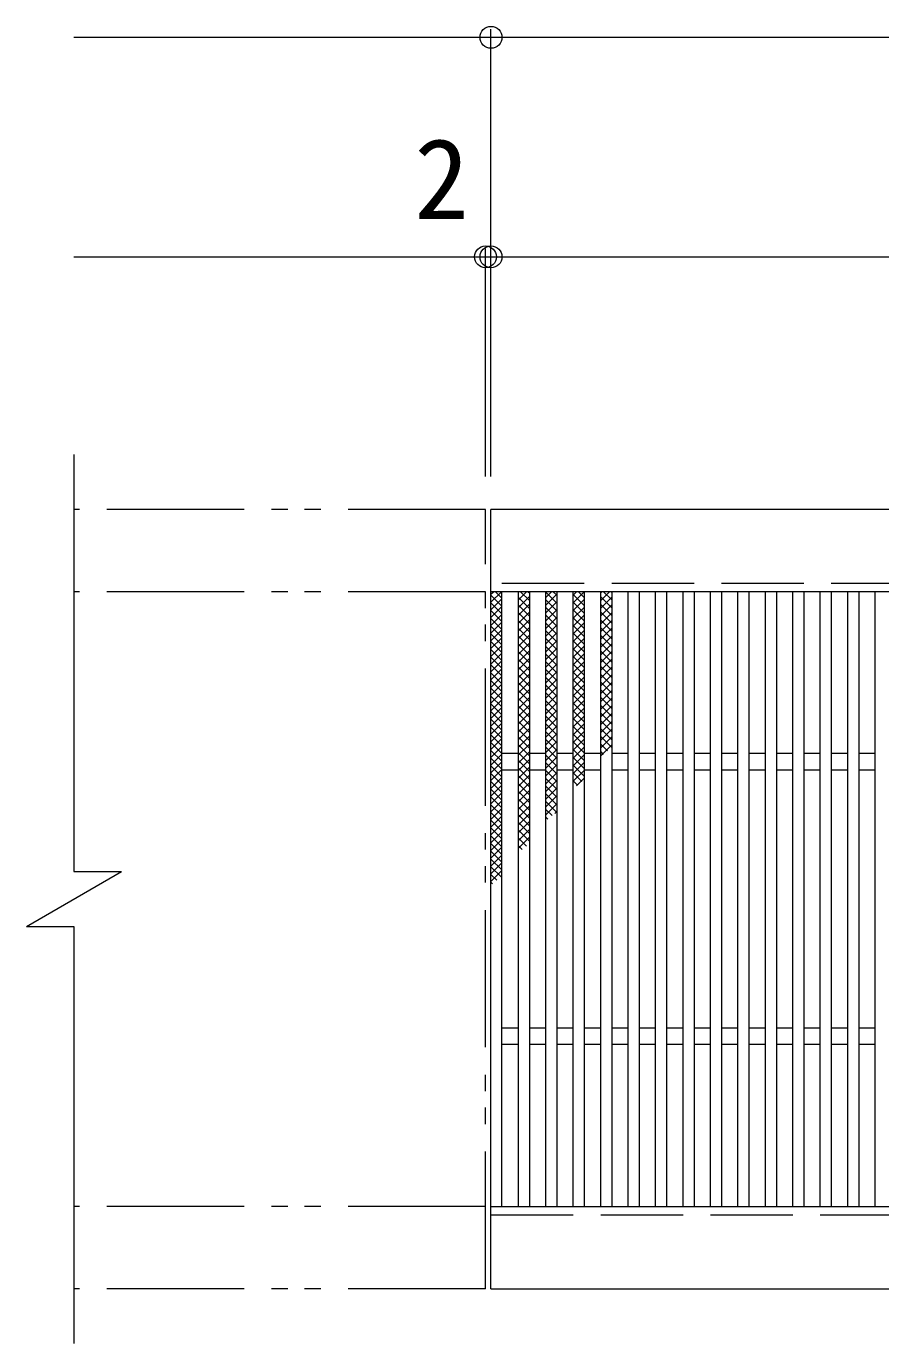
# Model space of a CAD drawing. Units: millimetres at full size, sheet at 1:10; details may follow other scales. Extents: x -1607 to 1854, y -1375 to 1187.
# Drawn here: x -1607.3 to -1296, y 676.7 to 1156.7 of the extents above; entities that cross this region are included whole.
import ezdxf
from ezdxf.enums import TextEntityAlignment as Align

# ---------------------------------------------------------------- set-up
doc = ezdxf.new("R2010")
doc.units = ezdxf.units.MM
doc.header["$LTSCALE"] = 10
doc.header["$PDMODE"] = 32
doc.header["$PDSIZE"] = 8
doc.linetypes.add('DASHED3', pattern=[4, 3, -1])
doc.linetypes.add('DOUBLE_CHAIN1', pattern=[8.8, 5, -1, 0.6, -0.6, 0.6, -1])
for name, color, linetype, lineweight in [('C-1', 2, 'Continuous', 9), ('C-2', 3, 'Continuous', 9), ('C-4', 7, 'Continuous', 9), ('C-9', 6, 'Continuous', 5)]:
    doc.layers.add(name, color=color, linetype=linetype, lineweight=lineweight)
doc.styles.add('ＭＳ ゴシック', font='')
doc.styles.get('ＭＳ ゴシック').set_extended_font_data('MS Gothic')

msp = doc.modelspace()

# ---------------------------------------------------------------- linework, layer by layer
at = {"layer": 'C-1', "linetype": 'DOUBLE_CHAIN1'}
for p, q in [((-1440.02, 980.69), (-1590.02, 980.69)), ((-1440.02, 696.69), (-1440.02, 980.69)), ((-1440.02, 950.69), (-1590.02, 950.69)), ((-1440.02, 726.69), (-1590.02, 726.69)), ((-1440.02, 696.69), (-1590.02, 696.69))]:
    msp.add_line(p, q, dxfattribs=at)
at = {"layer": 'C-1'}
for p, q in [((-444.02, 980.69), (-1438.02, 980.69)), ((-1438.02, 950.69), (-1438.02, 980.69)), ((-1607.34, 828.69), (-1572.7, 848.69)), ((-1607.34, 828.69), (-1590.02, 828.69)), ((-1590.02, 828.69), (-1590.02, 676.69)), ((-1438.02, 726.69), (-444.02, 726.69)), ((-1438.02, 696.69), (-1438.02, 726.69)), ((-1438.02, 696.69), (-444.02, 696.69))]:
    msp.add_line(p, q, dxfattribs=at)
at = {"layer": 'C-1', "linetype": 'DASHED3'}
for p, q in [((-444.02, 953.69), (-1438.02, 953.69)), ((-1438.02, 723.69), (-444.02, 723.69))]:
    msp.add_line(p, q, dxfattribs=at)
at = {"layer": 'C-1'}
for points in [[(-1590.02, 1000.69), (-1590.02, 848.69), (-1572.7, 848.69)], [(-444.02, 980.69), (-444.02, 950.69), (-1438.02, 950.69)]]:
    msp.add_lwpolyline(points, dxfattribs=at)
at = {"layer": 'C-2'}
for p, q in [((-1438.02, 726.69), (-1438.02, 950.69)), ((-1434.02, 726.69), (-1434.02, 950.69)), ((-1428.02, 726.69), (-1428.02, 950.69)), ((-1424.02, 950.69), (-1424.02, 726.69)), ((-1418.02, 726.69), (-1418.02, 950.69)), ((-1414.02, 950.69), (-1414.02, 726.69)), ((-1408.02, 726.69), (-1408.02, 950.69)), ((-1404.02, 950.69), (-1404.02, 726.69)), ((-1398.02, 726.69), (-1398.02, 950.69)), ((-1394.02, 950.69), (-1394.02, 726.69)), ((-1388.02, 726.69), (-1388.02, 950.69)), ((-1384.02, 950.69), (-1384.02, 726.69)), ((-1378.02, 726.69), (-1378.02, 950.69)), ((-1374.02, 950.69), (-1374.02, 726.69)), ((-1368.02, 726.69), (-1368.02, 950.69)), ((-1364.02, 950.69), (-1364.02, 726.69)), ((-1358.02, 726.69), (-1358.02, 950.69)), ((-1354.02, 950.69), (-1354.02, 726.69)), ((-1348.02, 726.69), (-1348.02, 950.69)), ((-1344.02, 950.69), (-1344.02, 726.69)), ((-1338.02, 726.69), (-1338.02, 950.69)), ((-1334.02, 950.69), (-1334.02, 726.69)), ((-1328.02, 726.69), (-1328.02, 950.69)), ((-1324.02, 950.69), (-1324.02, 726.69)), ((-1318.02, 726.69), (-1318.02, 950.69)), ((-1314.02, 950.69), (-1314.02, 726.69)), ((-1308.02, 726.69), (-1308.02, 950.69)), ((-1304.02, 950.69), (-1304.02, 726.69)), ((-1298.02, 726.69), (-1298.02, 950.69)), ((-1428.02, 891.69), (-1434.02, 891.69)), ((-1418.02, 891.69), (-1424.02, 891.69)), ((-1408.02, 891.69), (-1414.02, 891.69)), ((-1398.02, 891.69), (-1404.02, 891.69)), ((-1388.02, 891.69), (-1394.02, 891.69)), ((-1378.02, 891.69), (-1384.02, 891.69)), ((-1368.02, 891.69), (-1374.02, 891.69)), ((-1358.02, 891.69), (-1364.02, 891.69)), ((-1348.02, 891.69), (-1354.02, 891.69)), ((-1338.02, 891.69), (-1344.02, 891.69)), ((-1328.02, 891.69), (-1334.02, 891.69)), ((-1318.02, 891.69), (-1324.02, 891.69)), ((-1308.02, 891.69), (-1314.02, 891.69)), ((-1298.02, 891.69), (-1304.02, 891.69)), ((-1428.02, 885.69), (-1434.02, 885.69)), ((-1418.02, 885.69), (-1424.02, 885.69)), ((-1408.02, 885.69), (-1414.02, 885.69)), ((-1398.02, 885.69), (-1404.02, 885.69)), ((-1388.02, 885.69), (-1394.02, 885.69)), ((-1378.02, 885.69), (-1384.02, 885.69)), ((-1368.02, 885.69), (-1374.02, 885.69)), ((-1358.02, 885.69), (-1364.02, 885.69)), ((-1348.02, 885.69), (-1354.02, 885.69)), ((-1338.02, 885.69), (-1344.02, 885.69)), ((-1328.02, 885.69), (-1334.02, 885.69)), ((-1318.02, 885.69), (-1324.02, 885.69)), ((-1308.02, 885.69), (-1314.02, 885.69)), ((-1298.02, 885.69), (-1304.02, 885.69)), ((-1428.02, 791.69), (-1434.02, 791.69)), ((-1418.02, 791.69), (-1424.02, 791.69)), ((-1408.02, 791.69), (-1414.02, 791.69)), ((-1398.02, 791.69), (-1404.02, 791.69)), ((-1388.02, 791.69), (-1394.02, 791.69)), ((-1378.02, 791.69), (-1384.02, 791.69)), ((-1368.02, 791.69), (-1374.02, 791.69)), ((-1358.02, 791.69), (-1364.02, 791.69)), ((-1348.02, 791.69), (-1354.02, 791.69)), ((-1338.02, 791.69), (-1344.02, 791.69)), ((-1328.02, 791.69), (-1334.02, 791.69)), ((-1318.02, 791.69), (-1324.02, 791.69)), ((-1308.02, 791.69), (-1314.02, 791.69)), ((-1298.02, 791.69), (-1304.02, 791.69)), ((-1428.02, 785.69), (-1434.02, 785.69)), ((-1418.02, 785.69), (-1424.02, 785.69)), ((-1408.02, 785.69), (-1414.02, 785.69)), ((-1398.02, 785.69), (-1404.02, 785.69)), ((-1388.02, 785.69), (-1394.02, 785.69)), ((-1378.02, 785.69), (-1384.02, 785.69)), ((-1368.02, 785.69), (-1374.02, 785.69)), ((-1358.02, 785.69), (-1364.02, 785.69)), ((-1348.02, 785.69), (-1354.02, 785.69)), ((-1338.02, 785.69), (-1344.02, 785.69)), ((-1328.02, 785.69), (-1334.02, 785.69)), ((-1318.02, 785.69), (-1324.02, 785.69)), ((-1308.02, 785.69), (-1314.02, 785.69)), ((-1298.02, 785.69), (-1304.02, 785.69))]:
    msp.add_line(p, q, dxfattribs=at)
at = {"layer": 'C-4'}
for p, q in [((-1590.02, 1152.69), (-292.02, 1152.69)), ((-1438.02, 992.69), (-1438.02, 1155.69)), ((-1440.02, 992.69), (-1440.02, 1075.69)), ((-1590.02, 1072.69), (-292.02, 1072.69))]:
    msp.add_line(p, q, dxfattribs=at)
for p in [(-1438.02, 1152.69), (-1440.02, 1072.69), (-1438.02, 1072.69)]:
    msp.add_point(p, dxfattribs=at)
at = {"layer": 'C-9'}
for p, q in [((-1438.02, 946.9), (-1434.23, 950.69)), ((-1438.02, 949.73), (-1437.06, 950.69)), ((-1436.43, 950.69), (-1434.02, 948.28)), ((-1428.02, 947.76), (-1425.09, 950.69)), ((-1428.02, 950.59), (-1427.91, 950.69)), ((-1427.29, 950.69), (-1424.02, 947.42)), ((-1424.46, 950.69), (-1424.02, 950.25)), ((-1418.02, 948.61), (-1415.94, 950.69)), ((-1418.02, 950.56), (-1414.02, 946.56)), ((-1415.32, 950.69), (-1414.02, 949.39)), ((-1408.02, 949.47), (-1406.8, 950.69)), ((-1408.02, 946.64), (-1404.02, 950.64)), ((-1406.17, 950.69), (-1404.02, 948.53)), ((-1398.02, 947.5), (-1394.83, 950.69)), ((-1398.02, 950.33), (-1397.66, 950.69)), ((-1397.03, 950.69), (-1394.02, 947.68)), ((-1394.2, 950.69), (-1394.02, 950.5)), ((-1438.02, 949.45), (-1434.02, 945.45)), ((-1438.02, 944.07), (-1434.02, 948.07)), ((-1438.02, 946.62), (-1434.02, 942.62)), ((-1428.02, 944.93), (-1424.02, 948.93)), ((-1428.02, 948.59), (-1424.02, 944.59)), ((-1428.02, 942.1), (-1424.02, 946.1)), ((-1428.02, 945.76), (-1424.02, 941.76)), ((-1418.02, 945.79), (-1414.02, 949.79)), ((-1418.02, 947.73), (-1414.02, 943.73)), ((-1418.02, 942.96), (-1414.02, 946.96)), ((-1408.02, 949.71), (-1404.02, 945.71)), ((-1408.02, 943.82), (-1404.02, 947.82)), ((-1408.02, 946.88), (-1404.02, 942.88)), ((-1398.02, 948.85), (-1394.02, 944.85)), ((-1398.02, 944.67), (-1394.02, 948.67)), ((-1398.02, 946.02), (-1394.02, 942.02)), ((-1398.02, 941.85), (-1394.02, 945.85)), ((-1438.02, 941.24), (-1434.02, 945.24)), ((-1438.02, 943.79), (-1434.02, 939.79)), ((-1438.02, 938.41), (-1434.02, 942.41)), ((-1438.02, 940.97), (-1434.02, 936.96)), ((-1428.02, 939.27), (-1424.02, 943.27)), ((-1428.02, 942.94), (-1424.02, 938.94)), ((-1418.02, 944.91), (-1414.02, 940.91)), ((-1418.02, 940.13), (-1414.02, 944.13)), ((-1418.02, 942.08), (-1414.02, 938.08)), ((-1418.02, 937.3), (-1414.02, 941.3)), ((-1408.02, 940.99), (-1404.02, 944.99)), ((-1408.02, 944.05), (-1404.02, 940.05)), ((-1408.02, 938.16), (-1404.02, 942.16)), ((-1408.02, 941.22), (-1404.02, 937.22)), ((-1398.02, 943.19), (-1394.02, 939.19)), ((-1398.02, 939.02), (-1394.02, 943.02)), ((-1438.02, 935.58), (-1434.02, 939.59)), ((-1438.02, 938.14), (-1434.02, 934.14)), ((-1438.02, 932.76), (-1434.02, 936.76)), ((-1428.02, 936.44), (-1424.02, 940.44)), ((-1428.02, 940.11), (-1424.02, 936.11)), ((-1428.02, 933.61), (-1424.02, 937.61)), ((-1428.02, 937.28), (-1424.02, 933.28)), ((-1418.02, 939.25), (-1414.02, 935.25)), ((-1418.02, 934.47), (-1414.02, 938.47)), ((-1418.02, 936.42), (-1414.02, 932.42)), ((-1408.02, 935.33), (-1404.02, 939.33)), ((-1408.02, 938.39), (-1404.02, 934.39)), ((-1408.02, 932.5), (-1404.02, 936.5)), ((-1398.02, 940.36), (-1394.02, 936.36)), ((-1398.02, 936.19), (-1394.02, 940.19)), ((-1398.02, 937.53), (-1394.02, 933.53)), ((-1398.02, 933.36), (-1394.02, 937.36)), ((-1438.02, 935.31), (-1434.02, 931.31)), ((-1438.02, 929.93), (-1434.02, 933.93)), ((-1438.02, 932.48), (-1434.02, 928.48)), ((-1428.02, 930.79), (-1424.02, 934.79)), ((-1428.02, 934.45), (-1424.02, 930.45)), ((-1428.02, 927.96), (-1424.02, 931.96)), ((-1428.02, 931.62), (-1424.02, 927.62)), ((-1418.02, 931.64), (-1414.02, 935.64)), ((-1418.02, 933.59), (-1414.02, 929.59)), ((-1418.02, 928.82), (-1414.02, 932.82)), ((-1408.02, 935.56), (-1404.02, 931.56)), ((-1408.02, 929.67), (-1404.02, 933.67)), ((-1408.02, 932.73), (-1404.02, 928.73)), ((-1398.02, 934.71), (-1394.02, 930.71)), ((-1398.02, 930.53), (-1394.02, 934.53)), ((-1398.02, 931.88), (-1394.02, 927.88)), ((-1398.02, 927.7), (-1394.02, 931.7)), ((-1438.02, 927.1), (-1434.02, 931.1)), ((-1438.02, 929.65), (-1434.02, 925.65)), ((-1438.02, 924.27), (-1434.02, 928.27)), ((-1438.02, 926.82), (-1434.02, 922.82)), ((-1428.02, 925.13), (-1424.02, 929.13)), ((-1428.02, 928.79), (-1424.02, 924.79)), ((-1418.02, 930.76), (-1414.02, 926.76)), ((-1418.02, 925.99), (-1414.02, 929.99)), ((-1418.02, 927.94), (-1414.02, 923.94)), ((-1418.02, 923.16), (-1414.02, 927.16)), ((-1408.02, 926.85), (-1404.02, 930.85)), ((-1408.02, 929.91), (-1404.02, 925.91)), ((-1408.02, 924.02), (-1404.02, 928.02)), ((-1408.02, 927.08), (-1404.02, 923.08)), ((-1398.02, 929.05), (-1394.02, 925.05)), ((-1398.02, 924.87), (-1394.02, 928.87)), ((-1438.02, 921.44), (-1434.02, 925.44)), ((-1438.02, 923.99), (-1434.02, 919.99)), ((-1438.02, 918.61), (-1434.02, 922.61)), ((-1428.02, 922.3), (-1424.02, 926.3)), ((-1428.02, 925.96), (-1424.02, 921.97)), ((-1428.02, 919.47), (-1424.02, 923.47)), ((-1428.02, 923.14), (-1424.02, 919.14)), ((-1418.02, 925.11), (-1414.02, 921.11)), ((-1418.02, 920.33), (-1414.02, 924.33)), ((-1418.02, 922.28), (-1414.02, 918.28)), ((-1408.02, 921.19), (-1404.02, 925.19)), ((-1408.02, 924.25), (-1404.02, 920.25)), ((-1408.02, 918.36), (-1404.02, 922.36)), ((-1398.02, 926.22), (-1394.02, 922.22)), ((-1398.02, 922.05), (-1394.02, 926.05)), ((-1398.02, 923.39), (-1394.02, 919.39)), ((-1398.02, 919.22), (-1394.02, 923.22)), ((-1438.02, 921.17), (-1434.02, 917.17)), ((-1438.02, 915.79), (-1434.02, 919.79)), ((-1438.02, 918.34), (-1434.02, 914.34)), ((-1438.02, 912.96), (-1434.02, 916.96)), ((-1428.02, 916.64), (-1424.02, 920.64)), ((-1428.02, 920.31), (-1424.02, 916.31)), ((-1428.02, 913.82), (-1424.02, 917.82)), ((-1428.02, 917.48), (-1424.02, 913.48)), ((-1418.02, 917.5), (-1414.02, 921.5)), ((-1418.02, 919.45), (-1414.02, 915.45)), ((-1418.02, 914.67), (-1414.02, 918.67)), ((-1408.02, 921.42), (-1404.02, 917.42)), ((-1408.02, 915.53), (-1404.02, 919.53)), ((-1408.02, 918.59), (-1404.02, 914.59)), ((-1398.02, 920.56), (-1394.02, 916.56)), ((-1398.02, 916.39), (-1394.02, 920.39)), ((-1398.02, 917.73), (-1394.02, 913.73)), ((-1398.02, 913.56), (-1394.02, 917.56)), ((-1438.02, 915.51), (-1434.02, 911.51)), ((-1438.02, 910.13), (-1434.02, 914.13)), ((-1438.02, 912.68), (-1434.02, 908.68)), ((-1428.02, 910.99), (-1424.02, 914.99)), ((-1428.02, 914.65), (-1424.02, 910.65)), ((-1428.02, 908.16), (-1424.02, 912.16)), ((-1418.02, 916.62), (-1414.02, 912.62)), ((-1418.02, 911.85), (-1414.02, 915.84)), ((-1418.02, 913.79), (-1414.02, 909.79)), ((-1418.02, 909.02), (-1414.02, 913.02)), ((-1408.02, 912.7), (-1404.02, 916.7)), ((-1408.02, 915.76), (-1404.02, 911.76)), ((-1408.02, 909.87), (-1404.02, 913.87)), ((-1408.02, 912.94), (-1404.02, 908.94)), ((-1398.02, 914.91), (-1394.02, 910.91)), ((-1398.02, 910.73), (-1394.02, 914.73)), ((-1398.02, 912.08), (-1394.02, 908.08)), ((-1438.02, 907.3), (-1434.02, 911.3)), ((-1438.02, 909.85), (-1434.02, 905.85)), ((-1438.02, 904.47), (-1434.02, 908.47)), ((-1428.02, 911.82), (-1424.02, 907.82)), ((-1428.02, 905.33), (-1424.02, 909.33)), ((-1428.02, 908.99), (-1424.02, 904.99)), ((-1418.02, 910.97), (-1414.02, 906.97)), ((-1418.02, 906.19), (-1414.02, 910.19)), ((-1418.02, 908.14), (-1414.02, 904.14)), ((-1418.02, 903.36), (-1414.02, 907.36)), ((-1408.02, 907.05), (-1404.02, 911.05)), ((-1408.02, 910.11), (-1404.02, 906.11)), ((-1408.02, 904.22), (-1404.02, 908.22)), ((-1408.02, 907.28), (-1404.02, 903.28)), ((-1398.02, 907.9), (-1394.02, 911.9)), ((-1398.02, 909.25), (-1394.02, 905.25)), ((-1398.02, 905.08), (-1394.02, 909.08)), ((-1438.02, 907.02), (-1434.02, 903.02)), ((-1438.02, 901.64), (-1434.02, 905.64)), ((-1438.02, 904.2), (-1434.02, 900.2)), ((-1438.02, 898.82), (-1434.02, 902.82)), ((-1428.02, 902.5), (-1424.02, 906.5)), ((-1428.02, 906.17), (-1424.02, 902.17)), ((-1428.02, 899.67), (-1424.02, 903.67)), ((-1428.02, 903.34), (-1424.02, 899.34)), ((-1418.02, 905.31), (-1414.02, 901.31)), ((-1418.02, 900.53), (-1414.02, 904.53)), ((-1418.02, 902.48), (-1414.02, 898.48)), ((-1408.02, 901.39), (-1404.02, 905.39)), ((-1408.02, 904.45), (-1404.02, 900.45)), ((-1408.02, 898.56), (-1404.02, 902.56)), ((-1398.02, 906.42), (-1394.02, 902.42)), ((-1398.02, 902.25), (-1394.02, 906.25)), ((-1398.02, 903.59), (-1394.02, 899.59)), ((-1398.02, 899.42), (-1394.02, 903.42)), ((-1438.02, 901.37), (-1434.02, 897.37)), ((-1438.02, 895.99), (-1434.02, 899.99)), ((-1438.02, 898.54), (-1434.02, 894.54)), ((-1428.02, 896.85), (-1424.02, 900.85)), ((-1428.02, 900.51), (-1424.02, 896.51)), ((-1428.02, 894.02), (-1424.02, 898.02)), ((-1428.02, 897.68), (-1424.02, 893.68)), ((-1418.02, 897.7), (-1414.02, 901.7)), ((-1418.02, 899.65), (-1414.02, 895.65)), ((-1418.02, 894.87), (-1414.02, 898.87)), ((-1408.02, 901.62), (-1404.02, 897.62)), ((-1408.02, 895.73), (-1404.02, 899.73)), ((-1408.02, 898.79), (-1404.02, 894.79)), ((-1398.02, 900.76), (-1394.02, 896.76)), ((-1398.02, 896.59), (-1394.02, 900.59)), ((-1398.02, 897.94), (-1394.02, 893.94)), ((-1398.02, 893.76), (-1394.02, 897.76)), ((-1438.02, 893.16), (-1434.02, 897.16)), ((-1438.02, 895.71), (-1434.02, 891.71)), ((-1438.02, 890.33), (-1434.02, 894.33)), ((-1438.02, 892.88), (-1434.02, 888.88)), ((-1428.02, 891.19), (-1424.02, 895.19)), ((-1428.02, 894.85), (-1424.02, 890.85)), ((-1418.02, 896.82), (-1414.02, 892.82)), ((-1418.02, 892.05), (-1414.02, 896.05)), ((-1418.02, 893.99), (-1414.02, 889.99)), ((-1418.02, 889.22), (-1414.02, 893.22)), ((-1408.02, 892.9), (-1404.02, 896.9)), ((-1408.02, 895.97), (-1404.02, 891.97)), ((-1408.02, 890.08), (-1404.02, 894.08)), ((-1408.02, 893.14), (-1404.02, 889.14)), ((-1398.02, 895.11), (-1395.56, 892.65)), ((-1398.02, 890.93), (-1394.02, 894.93)), ((-1438.02, 887.5), (-1434.02, 891.5)), ((-1438.02, 890.05), (-1434.02, 886.05)), ((-1438.02, 884.67), (-1434.02, 888.67)), ((-1428.02, 888.36), (-1424.02, 892.36)), ((-1428.02, 892.02), (-1424.02, 888.02)), ((-1428.02, 885.53), (-1424.02, 889.53)), ((-1428.02, 889.2), (-1424.02, 885.2)), ((-1418.02, 891.17), (-1414.02, 887.17)), ((-1418.02, 886.39), (-1414.02, 890.39)), ((-1418.02, 888.34), (-1414.02, 884.34)), ((-1408.02, 887.25), (-1404.02, 891.25)), ((-1408.02, 890.31), (-1404.02, 886.31)), ((-1408.02, 884.42), (-1404.02, 888.42)), ((-1398.02, 892.28), (-1397.15, 891.41)), ((-1438.02, 887.23), (-1434.02, 883.22)), ((-1438.02, 881.84), (-1434.02, 885.85)), ((-1438.02, 884.4), (-1434.02, 880.4)), ((-1428.02, 882.7), (-1424.02, 886.7)), ((-1428.02, 886.37), (-1424.02, 882.37)), ((-1428.02, 879.87), (-1424.02, 883.87)), ((-1428.02, 883.54), (-1424.02, 879.54)), ((-1418.02, 883.56), (-1414.02, 887.56)), ((-1418.02, 885.51), (-1414.02, 881.51)), ((-1418.02, 880.73), (-1414.02, 884.73)), ((-1408.02, 887.48), (-1404.02, 883.48)), ((-1408.02, 881.59), (-1404.02, 885.59)), ((-1408.02, 884.65), (-1404.86, 881.49)), ((-1438.02, 879.02), (-1434.02, 883.02)), ((-1438.02, 881.57), (-1434.02, 877.57)), ((-1438.02, 876.19), (-1434.02, 880.19)), ((-1438.02, 878.74), (-1434.02, 874.74)), ((-1428.02, 877.05), (-1424.02, 881.05)), ((-1428.02, 880.71), (-1424.02, 876.71)), ((-1418.02, 882.68), (-1414.02, 878.68)), ((-1418.02, 877.9), (-1414.02, 881.9)), ((-1418.02, 879.85), (-1414.02, 875.85)), ((-1418.02, 875.08), (-1414.02, 879.08)), ((-1408.02, 881.82), (-1406.45, 880.25)), ((-1406.84, 879.94), (-1404.02, 882.76)), ((-1438.02, 873.36), (-1434.02, 877.36)), ((-1438.02, 875.91), (-1434.02, 871.91)), ((-1438.02, 870.53), (-1434.02, 874.53)), ((-1428.02, 874.22), (-1424.02, 878.22)), ((-1428.02, 877.88), (-1424.02, 873.88)), ((-1428.02, 871.39), (-1424.02, 875.39)), ((-1428.02, 875.05), (-1424.02, 871.05)), ((-1418.02, 877.02), (-1414.02, 873.02)), ((-1418.02, 872.25), (-1414.02, 876.25)), ((-1418.02, 874.2), (-1414.15, 870.33)), ((-1438.02, 873.08), (-1434.02, 869.08)), ((-1438.02, 867.7), (-1434.02, 871.7)), ((-1438.02, 870.25), (-1434.02, 866.25)), ((-1438.02, 864.87), (-1434.02, 868.87)), ((-1428.02, 868.56), (-1424.02, 872.56)), ((-1428.02, 872.22), (-1424.02, 868.22)), ((-1428.02, 865.73), (-1424.02, 869.73)), ((-1428.02, 869.4), (-1424.02, 865.4)), ((-1418.02, 869.42), (-1414.02, 873.42)), ((-1418.02, 871.37), (-1415.74, 869.09)), ((-1414.74, 869.87), (-1414.02, 870.59)), ((-1438.02, 867.43), (-1434.02, 863.43)), ((-1438.02, 862.05), (-1434.02, 866.05)), ((-1438.02, 864.6), (-1434.02, 860.6)), ((-1428.02, 862.9), (-1424.02, 866.9)), ((-1428.02, 866.57), (-1424.02, 862.57)), ((-1428.02, 860.08), (-1424.02, 864.08)), ((-1418.02, 868.54), (-1417.33, 867.85)), ((-1438.02, 859.22), (-1434.02, 863.22)), ((-1438.02, 861.77), (-1434.02, 857.77)), ((-1438.02, 856.39), (-1434.02, 860.39)), ((-1428.02, 863.74), (-1424.02, 859.74)), ((-1428.02, 857.25), (-1424.02, 861.25)), ((-1428.02, 860.91), (-1425.03, 857.93)), ((-1438.02, 858.94), (-1434.02, 854.94)), ((-1438.02, 853.56), (-1434.02, 857.56)), ((-1438.02, 856.11), (-1434.02, 852.11)), ((-1438.02, 850.73), (-1434.02, 854.73)), ((-1428.02, 858.08), (-1426.62, 856.69)), ((-1438.02, 853.28), (-1434.02, 849.28)), ((-1438.02, 847.9), (-1434.02, 851.9)), ((-1438.02, 850.46), (-1434.33, 846.77)), ((-1438.02, 845.08), (-1434.02, 849.08)), ((-1438.02, 847.63), (-1435.92, 845.53)), ((-1438.02, 844.8), (-1437.51, 844.29))]:
    msp.add_line(p, q, dxfattribs=at)

# ---------------------------------------------------------------- texts
at = {"layer": 'C-4', "color": 2, "style": 'ＭＳ ゴシック'}
msp.add_text('2', height=29.33, dxfattribs=at).set_placement((-1465.98, 1077.69), align=Align.BOTTOM_LEFT)

doc.saveas('drawing.dxf')
